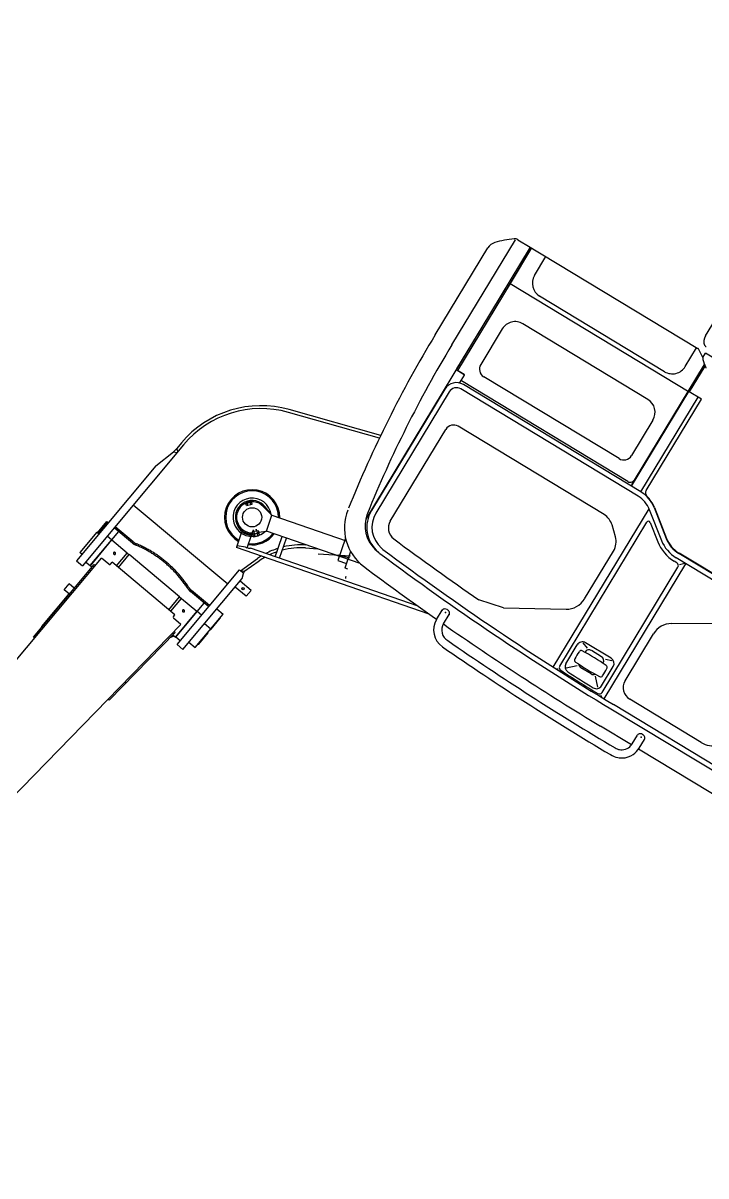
# Model space of a CAD drawing. Header units: metres. Extents: x -81 to 63023, y -186 to 109005.
# Drawn here: x 165.283 to 167.558, y -56.126 to -52.284 of the extents above; entities that cross this region are included whole.
import ezdxf

# ---------------------------------------------------------------- set-up
doc = ezdxf.new("R2010")
doc.units = ezdxf.units.M
doc.linetypes.add('TRATTEGGIATA2', pattern=[0.375, 0.25, -0.125])
doc.layers.add('LIN010CO', color=2, linetype='Continuous')
doc.layers.add('LIN025CO', color=7, linetype='Continuous')
pattern_1 = [(50, (140.031, 0), (1.821847, -0.15939), [0.1905, -2.0955]), (355, (140.031, 0), (-0.352434, 1.91057), [0.1524, -1.676406]), (100.4514, (140.1828, -0.0133), (1.469412, 1.751178), [0.1619, -1.780902]), (46.1842, (140.031, 0.508), (2.71079, -0.420423), [0.28575, -3.14325]), (96.6356, (140.2568, 0.473), (2.37404, 2.47426), [0.24285, -2.671356]), (351.184, (140.031, 0.508), (2.37404, 2.47426), [0.2286, -2.5146]), (21, (140.285, 0.381), (1.516144, -1.022652), [0.1905, -2.0955]), (326, (140.285, 0.381), (0.61802, 1.84188), [0.1524, -1.6764]), (71.4514, (140.4113, 0.2958), (2.134164, 0.819228), [0.1619, -1.7809]), (37.5, (140.03094, 0), (0.030886, 0.8455504), [0, -1.65608, 0, -1.7018, 0, -1.68275]), (7.5, (140.0309, 0), (0.668197, 1.001806), [0, -0.97028, 0, -1.61798, 0, -0.64135]), (327.5, (139.4645, 0), (1.355906, -0.0572874), [0, -0.635, 0, -1.9812, 0, -2.6289]), (317.5, (139.2105, 0), (1.481292, 0.254265), [0, -0.8255, 0, -1.31572, 0, -1.8669])]

# ---------------------------------------------------------------- blocks, each defined once
blk = doc.blocks.new('scavatore2')
for p, q in [((-2.4279, 1.2152), (-1.0228, 1.0435)), ((-1.3681, 1.0857), (-1.3675, 1.0905)), ((-1.3675, 1.0905), (-1.0547, 1.0522)), ((-1.3225, 1.0849), (-1.3222, 1.0873)), ((-1.1815, 1.0701), (-1.3222, 1.0873)), ((-1.2887, 1.076), (-1.2881, 1.0807)), ((-1.1818, 1.0677), (-1.1791, 1.09)), ((-1.1791, 1.09), (-1.1537, 1.0869)), ((-1.1564, 1.0646), (-1.1537, 1.0869)), ((-1.0753, 1.1079), (-1.0785, 1.0825)), ((-0.557, 1.0188), (-1.0785, 1.0825)), ((-0.6664, 1.0579), (-1.0753, 1.1079)), ((-1.0649, 1.0615), (-1.0626, 1.0806)), ((-1.0476, 1.1045), (-1.0464, 1.114)), ((-0.9591, 1.1034), (-1.0464, 1.114)), ((-0.9602, 1.0938), (-0.9591, 1.1034)), ((-0.9599, 1.0962), (-0.9111, 1.0903)), ((-0.9595, 1.1002), (-0.9106, 1.0942)), ((-0.9126, 1.088), (-0.9124, 1.09)), ((-0.9106, 1.0942), (-0.9111, 1.0903)), ((-1.0659, 1.0536), (-1.065, 1.0603)), ((-1.065, 1.0603), (-1.0642, 1.061)), ((-0.9538, 1.0479), (-1.0649, 1.0615)), ((-1.0642, 1.061), (-0.9546, 1.0476)), ((-1.0625, 1.0483), (-1.0619, 1.0531)), ((-1.0553, 1.0474), (-1.0547, 1.0522)), ((-1.0267, 1.0117), (-1.0228, 1.0435)), ((-0.962, 0.9803), (-0.9539, 1.0467)), ((-0.9546, 1.0476), (-0.9539, 1.0467)), ((-0.9538, 1.0479), (-0.9514, 1.067)), ((-0.9174, 1.0435), (-0.9538, 1.0479)), ((-0.9247, 0.984), (-0.9151, 1.0625)), ((-0.9199, 0.9835), (-0.9103, 1.0619)), ((-0.8165, 1.0505), (-0.8663, 0.6433)), ((-0.6664, 1.0579), (-0.595, 1.0343)), ((-1.0484, 0.7352), (-1.0153, 1.0063)), ((-1.0232, 1.0073), (-1.0153, 1.0063)), ((-0.595, 1.0343), (-0.5901, 1.0228)), ((-0.595, 1.0343), (-0.5795, 1.0312)), ((-0.5861, 1.0223), (-0.5795, 1.0312)), ((-0.5559, 1.0283), (-0.5795, 1.0312)), ((-2.4566, 0.9806), (-1.0647, 0.7009)), ((-1.0186, 0.9789), (-0.9631, 0.9721)), ((-1.0176, 0.9871), (-0.962, 0.9803)), ((-0.9897, 0.7547), (-0.9631, 0.9721)), ((-0.962, 0.9803), (-0.9631, 0.9721)), ((-1.4053, 0.7694), (-1.4063, 0.7647)), ((-0.1841, 0.4829), (-0.2767, 0.7841)), ((-0.1744, 0.4841), (-0.2675, 0.7869)), ((-1.4063, 0.7647), (-1.0973, 0.7026)), ((-1.3269, 0.7536), (-1.3279, 0.7489)), ((-1.0647, 0.7009), (-1.0608, 0.7327)), ((-1.0563, 0.7361), (-1.0484, 0.7352)), ((-1.0462, 0.7532), (-0.9906, 0.7464)), ((-1.0452, 0.7614), (-0.9897, 0.7547)), ((-0.9906, 0.7464), (-0.9987, 0.68)), ((-0.9897, 0.7547), (-0.9906, 0.7464)), ((-0.9649, 0.6553), (-0.9553, 0.7338)), ((-0.9601, 0.6547), (-0.9505, 0.7332)), ((-0.6133, 0.7331), (-0.6091, 0.7374)), ((-0.6133, 0.7331), (-0.5988, 0.7189)), ((-0.6097, 0.7296), (-0.6055, 0.7338)), ((-0.5956, 0.7258), (-0.6065, 0.7365)), ((-1.1207, 0.7073), (-1.1092, 0.6993)), ((-1.1123, 0.6733), (-1.11, 0.6924)), ((-1.1118, 0.7055), (-1.1087, 0.7033)), ((-1.11, 0.6924), (-0.9989, 0.6788)), ((-1.1085, 0.7048), (-1.1099, 0.6936)), ((-1.1099, 0.6936), (-1.1092, 0.6927)), ((-1.1092, 0.6927), (-0.9996, 0.6793)), ((-1.1035, 0.7087), (-1.1044, 0.704)), ((-1.0963, 0.7073), (-1.0973, 0.7026)), ((-0.7466, 0.6854), (-0.6958, 0.6979)), ((-0.6958, 0.6979), (-0.6872, 0.7176)), ((-0.6025, 0.7225), (-0.5983, 0.7267)), ((-0.5988, 0.7189), (-0.5946, 0.7232)), ((-1.1282, 0.6753), (-1.1313, 0.6499)), ((-1.1282, 0.6753), (-0.8066, 0.636)), ((-1.0012, 0.6598), (-0.9989, 0.6788)), ((-0.9996, 0.6793), (-0.9987, 0.68)), ((-0.9989, 0.6788), (-0.9625, 0.6744)), ((-0.7427, 0.6858), (-0.7483, 0.6844)), ((-0.5863, 0.0254), (-0.7483, 0.6844)), ((-0.7315, 0.6606), (-0.7427, 0.6858)), ((-0.7302, 0.6548), (-0.6877, 0.6653)), ((-0.6877, 0.6653), (-0.6834, 0.6618)), ((-0.6822, 0.663), (-0.6877, 0.6575)), ((-0.6877, 0.6574), (-0.6871, 0.6555)), ((-0.6871, 0.6555), (-0.6751, 0.6437)), ((-0.6851, 0.6535), (-0.6851, 0.6523)), ((-0.6786, 0.6594), (-0.684, 0.6539)), ((-0.6822, 0.663), (-0.6677, 0.6488)), ((-0.676, 0.6693), (-0.6815, 0.6637)), ((-0.6815, 0.6637), (-0.681, 0.6618)), ((-0.6724, 0.6657), (-0.6779, 0.6602)), ((-0.676, 0.6693), (-0.6616, 0.655)), ((-0.6728, 0.6661), (-0.6696, 0.6694)), ((-0.6722, 0.6655), (-0.669, 0.6687)), ((-0.6652, 0.6586), (-0.6706, 0.6531)), ((-0.6616, 0.655), (-0.667, 0.6495)), ((-0.6654, 0.6588), (-0.6623, 0.6621)), ((-0.6648, 0.6582), (-0.6616, 0.6615)), ((-0.5853, 0.6841), (-0.5943, 0.644)), ((-0.5943, 0.644), (-0.5829, 0.6776)), ((-1.1313, 0.6499), (-0.8255, 0.6125)), ((-1.1002, 0.6461), (-1.1035, 0.6191)), ((-1.1035, 0.6191), (-0.9593, 0.6015)), ((-1.0872, 0.6155), (-1.0395, 0.6097)), ((-1.0196, 0.6362), (-1.0229, 0.6092)), ((-0.9561, 0.6285), (-0.9593, 0.6015)), ((-0.8679, 0.5693), (-0.8621, 0.617)), ((-0.8255, 0.6125), (-0.8087, 0.6185)), ((-0.8066, 0.636), (-0.8087, 0.6185)), ((-0.8087, 0.6185), (-0.8006, 0.6191)), ((-0.8067, 0.632), (-0.8073, 0.6305)), ((-0.8028, 0.6201), (-0.8073, 0.6305)), ((-0.8067, 0.632), (-0.7415, 0.6057)), ((-0.8028, 0.6201), (-0.7451, 0.5968)), ((-0.5843, 0.0698), (-0.7257, 0.6447)), ((-0.6851, 0.6523), (-0.6845, 0.6529)), ((-0.6784, 0.6457), (-0.6851, 0.6523)), ((-0.6784, 0.6457), (-0.6778, 0.6463)), ((-0.6771, 0.6457), (-0.6784, 0.6457)), ((-0.6713, 0.6523), (-0.6768, 0.6468)), ((-0.6732, 0.6432), (-0.6751, 0.6437)), ((-0.6677, 0.6488), (-0.6732, 0.6432)), ((-0.667, 0.6495), (-0.669, 0.65)), ((-0.6659, 0.6506), (-0.6487, 0.6306)), ((-0.6487, 0.6306), (-0.5943, 0.644)), ((-0.5698, 0.3095), (-0.6487, 0.6306)), ((-0.5944, 0.644), (-0.5318, 0.3898)), ((-1.0237, 0.6077), (-0.976, 0.6019)), ((-0.8425, 0.5662), (-0.8367, 0.6139)), ((-0.7047, 0.5594), (-0.6354, 0.5764)), ((-0.8679, 0.5693), (-0.8425, 0.5662)), ((-0.7011, 0.5446), (-0.6318, 0.5617)), ((0.2058, 0.5138), (0.5442, 0.524)), ((-0.6249, 0.4904), (-0.6055, 0.4554)), ((0.2077, 0.4488), (0.6174, 0.4612)), ((-0.6186, 0.4451), (-0.5664, 0.3507)), ((0.6217, 0.4547), (0.6231, 0.4064)), ((0.6225, 0.4264), (0.6428, -0.2461)), ((-0.5257, 0.3963), (-0.6018, 0.3776)), ((-0.5739, 0.348), (-0.5853, 0.385)), ((0.6231, 0.4064), (-0.4356, 0.3744)), ((0.0716, 0.3882), (-0.4009, 0.374)), ((0.1465, 0.3604), (0.1455, 0.392)), ((0.4852, 0.3972), (0.1462, 0.387)), ((0.147, 0.3604), (0.1462, 0.387)), ((0.4808, 0.4021), (0.149, 0.3921)), ((0.6169, 0.4062), (0.4805, 0.4021)), ((0.6233, 0.4014), (0.4852, 0.3972)), ((0.4852, 0.3972), (0.5063, -0.3002)), ((-0.5536, 0.3581), (-0.6105, 0.3441)), ((-0.6018, 0.3776), (-0.5946, 0.348)), ((0.0721, 0.3712), (-0.4004, 0.357)), ((0.1151, 0.3584), (0.146, 0.3594)), ((0.1439, -0.2912), (0.1244, 0.3564)), ((-0.6093, 0.3444), (-0.6071, 0.3357)), ((-0.3965, 0.3022), (-0.0395, 0.3129)), ((0.1216, -0.3464), (0.1007, 0.3443)), ((0.1385, -0.3459), (0.1177, 0.3448)), ((0.3439, 0.3369), (0.2054, 0.3328)), ((0.5517, 0.3432), (0.625, 0.3454)), ((0.0086, -0.2839), (-0.0086, 0.2839)), ((0.1923, -0.2247), (0.1764, 0.3019)), ((0.4101, -0.1981), (0.3954, 0.2885)), ((0.518, -0.1949), (0.5033, 0.2917)), ((-0.588, -0.0052), (-0.5522, -0.0042)), ((-0.5872, -0.0324), (-0.5514, -0.0313)), ((-0.5412, -0.0172), (-0.5412, -0.0177)), ((-0.4344, -0.1715), (-0.3247, -0.3489)), ((0.6923, -0.2446), (1.3588, -0.2245)), ((0.3616, -0.2496), (0.2231, -0.2538)), ((0.5695, -0.2433), (0.6427, -0.2411)), ((0.6266, -0.2766), (0.644, -0.2461)), ((0.1374, -0.3095), (0.5062, -0.2984)), ((0.1444, -0.3079), (0.5062, -0.297)), ((0.6094, -0.2921), (0.1594, -0.3057)), ((0.6063, -0.2972), (0.5063, -0.3002)), ((0.5077, -0.3478), (0.5063, -0.3002)), ((0.6266, -0.2766), (0.6438, -0.2761)), ((0.6693, -1.1214), (0.6438, -0.2761)), ((-0.0329, -0.3558), (-0.0061, -0.3251)), ((0.1374, -0.3084), (0.1444, -0.3079)), ((0.5073, -0.3337), (0.1385, -0.3448)), ((-0.2631, -0.382), (-0.0763, -0.3764)), ((0.152, -0.3585), (0.5077, -0.3478)), ((-0.5103, -0.418), (0.1063, -0.3993)), ((-0.496, -0.4345), (0.0651, -0.4176)), ((0.1047, -0.4015), (0.0403, -0.4914)), ((0.1185, -0.4115), (0.0541, -0.5013)), ((0.1196, -0.4122), (0.0552, -0.5021)), ((-0.5102, -0.427), (-0.5058, -0.4348)), ((-0.489, -0.4558), (-0.4625, -0.4815)), ((-0.4779, -0.447), (-0.4043, -0.4448)), ((-0.3952, -0.4795), (-0.3884, -0.4573)), ((0.0702, -0.4271), (0.0295, -0.4837)), ((-0.4608, -0.5365), (-0.462, -0.4965)), ((-0.4116, -0.48), (-0.4102, -0.4799)), ((-0.3936, -0.5345), (-0.3948, -0.4945)), ((-0.3807, -0.5641), (-0.3837, -0.4641)), ((-0.4603, -0.5515), (-0.4863, -0.5782)), ((-0.4095, -0.5499), (-0.4081, -0.5499)), ((-0.3931, -0.5494), (-0.3855, -0.5697)), ((0.0053, -0.5754), (0.0049, -0.5643)), ((0.034, -1.0886), (0.0181, -0.5639)), ((0.051, -1.0881), (0.0351, -0.5634)), ((0.0521, -1.0801), (0.0365, -0.5634)), ((-0.5032, -0.6008), (-0.5073, -0.6088)), ((-0.5071, -0.6179), (0.0193, -0.602)), ((-0.4931, -0.6005), (-0.0044, -0.5857)), ((-0.4751, -0.5869), (-0.4001, -0.5847)), ((0.0056, -0.5854), (0.0192, -0.5982)), ((-0.4182, -0.6437), (-0.235, -0.6382)), ((-0.5863, -0.7779), (-0.5899, -0.657)), ((-0.5095, -1.105), (-0.5231, -0.655)), ((-0.4925, -1.1045), (-0.5061, -0.6545)), ((-0.4534, -0.9688), (-0.4618, -0.69)), ((-0.1745, -0.6696), (-0.0912, -0.7962)), ((-0.5749, -1.155), (-0.5855, -0.8051)), ((-0.582, -0.778), (-0.5481, -0.777)), ((-0.5812, -0.8052), (-0.5472, -0.8041)), ((-0.5369, -0.79), (-0.5369, -0.7904))]:
    blk.add_line(p, q)
blk.add_lwpolyline([(-0.4344, -0.1715), (-0.4567, -0.0882)])
for centre, radius in [((-0.636, 0.6956), 0.032), ((-0.8523, 0.5916), 0.004), ((-0.8523, 0.5916), 0.00335)]:
    blk.add_circle(centre, radius)
for centre, radius, start, end in [((-0.9128, 1.0901), 0.0004, 83.0314, 173.0314), ((-1.0227, 1.0112), 0.004, 173.0314, 263.0314), ((-0.985, 1.0151), 0.00443, 154.6746, 173.0927), ((-0.985, 1.0151), 0.00443, 172.9697, 191.6473), ((-0.9854, 1.015), 0.00402, 191.5305, 211.8758), ((-0.9853, 1.0153), 0.00402, 134.4641, 154.7855), ((-0.9851, 1.0151), 0.0039, 154.6852, 173.0913), ((-0.9851, 1.0151), 0.0039, 172.9685, 191.6349), ((-0.9854, 1.015), 0.00354, 191.5205, 211.8726), ((-0.9859, 1.0147), 0.00342, 211.8005, 235.6785), ((-0.9854, 1.0153), 0.00354, 134.4879, 154.8016), ((-0.9859, 1.0147), 0.00301, 211.7867, 235.6731), ((-0.9858, 1.0157), 0.00343, 110.651, 134.5492), ((-0.9858, 1.0156), 0.00302, 110.6672, 134.5701), ((-0.9861, 1.0143), 0.00298, 235.7854, 262.8851), ((-0.9861, 1.0144), 0.00263, 235.7919, 262.8882), ((-0.9859, 1.0161), 0.00299, 83.1799, 110.5421), ((-0.9859, 1.016), 0.00263, 83.1742, 110.5519), ((-0.9861, 1.0143), 0.00299, 263.1825, 290.5532), ((-0.9861, 1.0144), 0.00263, 263.1812, 290.5449), ((-0.9859, 1.0161), 0.00298, 55.7894, 82.89), ((-0.9859, 1.016), 0.00263, 55.7932, 82.8913), ((-0.9863, 1.0148), 0.00302, 290.656, 314.5574), ((-0.9863, 1.0147), 0.00343, 290.6585, 314.5605), ((-0.9861, 1.0157), 0.00301, 31.7965, 55.6747), ((-0.9862, 1.0158), 0.00342, 31.7872, 55.6724), ((-0.9866, 1.0152), 0.00354, 314.4735, 334.7943), ((-0.9867, 1.0152), 0.00402, 314.4815, 334.7983), ((-0.9866, 1.0154), 0.00354, 11.5286, 31.8746), ((-0.9869, 1.0153), 0.0039, 334.6761, 353.0907), ((-0.9867, 1.0154), 0.00402, 11.522, 31.8714), ((-0.9869, 1.0153), 0.0039, 352.9693, 11.6477), ((-0.9871, 1.0153), 0.00443, 334.676, 353.0867), ((-0.9871, 1.0153), 0.00443, 352.9697, 11.6353), ((-0.5978, 0.6853), 0.3359, 17.0908, 83.0314), ((-0.5978, 0.6853), 0.3455, 17.0908, 83.0314), ((12.1271, 0.4848), 13.0615, 177.82304, 177.82648), ((12.1396, 0.7259), 13.0671, 178.88522, 178.88866), ((13.0816, 0.9677), 14.0066, 179.9522, 179.95541), ((12.883, 1.2234), 13.8102, 181.01593, 181.01913), ((13.7868, 1.5087), 14.7214, 182.06677, 182.06975), ((15.0833, 1.8465), 16.0319, 183.10883, 183.11158), ((11.2695, 0.0635), 12.2289, 175.69007, 175.69373), ((11.2904, 0.2883), 12.235, 176.75101, 176.75468), ((15.1485, 2.1488), 16.1161, 184.1721, 184.17485), ((15.2083, 2.4527), 16.2007, 185.23166, 185.23441), ((10.4928, -0.3059), 11.4901, 173.5543, 173.5582), ((10.5225, -0.0942), 11.4978, 174.62303, 174.62693), ((16.7267, 2.9243), 17.7589, 186.30276, 186.30528), ((-0.8833, 0.9789), 0.0417, 186.8334, 187.912), ((-0.8833, 0.9789), 0.0417, 187.9159, 189.0011), ((-0.8834, 0.9789), 0.0416, 189.0003, 190.0921), ((-1.3006, 0.9039), 0.3823, 8.0223, 10.1841), ((11.2978, 0.2877), 12.2377, 176.75187, 176.75554), ((12.1291, 0.4842), 13.0587, 177.82241, 177.82585), ((12.1444, 0.7253), 13.0671, 178.88522, 178.88866), ((13.0864, 0.9671), 14.0066, 179.9522, 179.95541), ((13.9499, 1.2417), 14.8725, 181.01604, 181.01902), ((13.7916, 1.5081), 14.7214, 182.06677, 182.06975), ((15.0898, 1.8477), 16.0337, 183.11488, 183.11763), ((15.1533, 2.1482), 16.1161, 184.1721, 184.17485), ((10.5285, -0.0935), 11.4989, 174.62987, 174.63377), ((11.2729, 0.0615), 12.2277, 175.68333, 175.687), ((15.2114, 2.4504), 16.1988, 185.22592, 185.22867), ((10.4975, -0.3064), 11.4901, 173.5543, 173.5582), ((16.7315, 2.9237), 17.7589, 186.30276, 186.30528), ((-0.8785, 0.9783), 0.0417, 186.8334, 187.912), ((-0.8786, 0.9783), 0.0417, 187.9159, 189.0011), ((-0.8787, 0.9783), 0.0416, 189.0003, 190.0921), ((-1.2958, 0.9033), 0.3823, 8.022, 10.1838), ((-1.3018, 0.9037), 0.3835, 5.8666, 8.022), ((-1.3028, 0.9036), 0.3845, 3.7178, 5.8668), ((-1.3037, 0.9036), 0.3854, 1.5744, 3.7179), ((-1.297, 0.9032), 0.3835, 5.8666, 8.022), ((-1.2981, 0.903), 0.3845, 3.7182, 5.8671), ((-1.2989, 0.903), 0.3854, 1.5744, 3.7179), ((-1.3053, 0.9036), 0.387, 355.1652, 357.3004), ((-1.3049, 0.9036), 0.3866, 357.3009, 359.4366), ((-1.3044, 0.9036), 0.3861, 359.4362, 1.5744), ((-1.3005, 0.903), 0.387, 355.1655, 357.3007), ((-1.3002, 0.903), 0.3866, 357.3006, 359.4363), ((-1.2996, 0.903), 0.3861, 359.4362, 1.5744), ((-1.3054, 0.9036), 0.3871, 350.8984, 353.0313), ((-1.3054, 0.9036), 0.3871, 353.0314, 355.1654), ((-1.3007, 0.903), 0.3871, 350.8985, 353.0314), ((-1.3007, 0.903), 0.3871, 353.0314, 355.1654), ((-1.3044, 0.9034), 0.3861, 344.4846, 346.6254), ((-1.3049, 0.9035), 0.3866, 346.6254, 348.7631), ((-1.2996, 0.9028), 0.3861, 344.4846, 346.6254), ((-1.3053, 0.9036), 0.387, 348.7631, 350.8988), ((-1.3001, 0.9029), 0.3866, 346.625, 348.7627), ((-1.3005, 0.903), 0.387, 348.7631, 350.8988), ((-1.3019, 0.9026), 0.3835, 338.0352, 340.1904), ((-1.2972, 0.902), 0.3835, 338.0352, 340.1904), ((-1.3029, 0.9029), 0.3845, 340.1906, 342.3401), ((-1.3037, 0.9032), 0.3854, 342.3399, 344.4846), ((-1.2981, 0.9023), 0.3845, 340.1908, 342.3403), ((-1.299, 0.9026), 0.3854, 342.3401, 344.4848), ((-0.636, 0.6956), 0.092, 301.6078, 183.5212), ((-0.6361, 0.6956), 0.088, 302.5519, 183.0653), ((-1.0568, 0.7322), 0.004, 83.0314, 173.0314), ((9.1809, -0.5736), 10.2201, 172.64651, 172.65087), ((-0.9135, 0.7287), 0.0421, 171.0444, 172.1161), ((-0.9135, 0.7287), 0.0421, 169.9755, 171.0515), ((-0.9135, 0.7287), 0.0421, 168.8889, 169.9692), ((-0.9135, 0.7287), 0.0421, 167.8053, 168.8898), ((-0.9135, 0.7287), 0.0421, 166.721, 167.8099), ((-0.9135, 0.7287), 0.042, 165.6191, 166.712), ((-0.9136, 0.7287), 0.042, 164.5295, 165.6266), ((-0.9136, 0.7287), 0.042, 163.425, 164.5262), ((-0.9137, 0.7287), 0.0419, 162.3372, 163.4258), ((-0.9137, 0.7288), 0.0419, 161.2685, 162.3422), ((-0.9138, 0.7288), 0.0418, 160.1825, 161.2575), ((-0.9138, 0.7288), 0.0418, 159.1162, 160.1926), ((-0.9139, 0.7288), 0.0417, 158.0321, 159.1101), ((-0.9139, 0.7288), 0.0416, 156.9545, 158.0341), ((-0.914, 0.7289), 0.0416, 155.8769, 156.9584), ((-1.3008, 0.9021), 0.3823, 335.8736, 338.0356), ((9.1834, -0.5742), 10.2179, 172.64476, 172.64911), ((-0.9087, 0.7281), 0.0421, 171.0464, 172.118), ((-0.9087, 0.7281), 0.0421, 169.9683, 171.0443), ((-0.9087, 0.7281), 0.0421, 168.8961, 169.9764), ((-0.9087, 0.7281), 0.0421, 167.8053, 168.8897), ((-0.9088, 0.7281), 0.0421, 166.7137, 167.8025), ((-0.9088, 0.7281), 0.042, 165.6264, 166.7194), ((-0.9088, 0.7281), 0.042, 164.5295, 165.6266), ((-0.9089, 0.7281), 0.042, 163.425, 164.5262), ((-0.9089, 0.7282), 0.0419, 162.3411, 163.4297), ((-0.9089, 0.7282), 0.0419, 161.2568, 162.3305), ((-0.909, 0.7282), 0.0418, 160.1904, 161.2655), ((-0.909, 0.7282), 0.0418, 159.1117, 160.1882), ((-0.9091, 0.7282), 0.0417, 158.0401, 159.1182), ((-0.9092, 0.7282), 0.0416, 156.9512, 158.0309), ((-0.9092, 0.7283), 0.0416, 155.8718, 156.9533), ((-1.296, 0.9015), 0.3823, 335.8736, 338.0356), ((-0.636, 0.6956), 0.064, 311.5983, 216.4151), ((-0.636, 0.6956), 0.056, 341.2793, 214.2826), ((-0.636, 0.6956), 0.052, 347.2234, 214.2492), ((-0.6088, 0.7342), 0.00326, 354.2584, 96.7727), ((-0.6089, 0.7232), 0.0112, 18.5386, 72.4925), ((-1.0213, 0.7182), 0.00443, 154.4252, 173.0943), ((-1.0213, 0.7182), 0.00443, 172.9692, 191.3765), ((-1.0217, 0.7181), 0.00403, 191.2667, 211.5751), ((-1.0216, 0.7184), 0.00402, 134.1906, 154.5427), ((-1.0214, 0.7182), 0.0039, 172.9738, 191.3838), ((-1.0214, 0.7182), 0.0039, 154.424, 173.0963), ((-1.0217, 0.7181), 0.00354, 191.2644, 211.576), ((-1.0222, 0.7178), 0.00343, 211.4875, 235.3822), ((-1.0217, 0.7184), 0.00354, 134.1796, 154.5346), ((-1.0222, 0.7178), 0.00302, 211.4958, 235.3919), ((-1.022, 0.7188), 0.00342, 110.3837, 134.268), ((-1.0221, 0.7188), 0.00301, 110.3798, 134.2632), ((-1.0224, 0.7174), 0.00298, 235.4918, 262.881), ((-1.0224, 0.7175), 0.00263, 235.5023, 262.8845), ((-1.0222, 0.7192), 0.00298, 83.1714, 110.2669), ((-1.0222, 0.7191), 0.00263, 83.1727, 110.2632), ((-1.0224, 0.7174), 0.00298, 263.1733, 290.2789), ((-1.0224, 0.7175), 0.00263, 263.1682, 290.2591), ((-1.0222, 0.7191), 0.00263, 55.5041, 82.8827), ((-1.0222, 0.7192), 0.00299, 55.5112, 82.8848), ((-1.0225, 0.7179), 0.00301, 290.3808, 314.2622), ((-1.0226, 0.7178), 0.00342, 290.3936, 314.2793), ((-1.0224, 0.7188), 0.00302, 31.5015, 55.3972), ((-1.0225, 0.7189), 0.00342, 31.4968, 55.4015), ((-1.0229, 0.7183), 0.00354, 314.1804, 334.5338), ((-1.023, 0.7183), 0.00402, 314.1991, 334.5453), ((-1.0229, 0.7185), 0.00354, 11.2635, 31.5769), ((-1.0232, 0.7184), 0.0039, 334.4199, 353.0952), ((-1.023, 0.7185), 0.00402, 11.2608, 31.5761), ((-1.0232, 0.7184), 0.0039, 352.9766, 11.3886), ((-1.0234, 0.7184), 0.00443, 334.4276, 353.0913), ((-1.0234, 0.7185), 0.00443, 352.9764, 11.383), ((-0.6358, 0.6953), 0.06, 177.5418, 210.0622), ((-0.5979, 0.7235), 0.00326, 354.2584, 96.7727), ((-0.6889, 0.6671), 0.0432, 188.6753, 196.1885), ((-0.6901, 0.6667), 0.0418, 196.2174, 203.973), ((-0.636, 0.6956), 0.092, 204.5649, 266.1699), ((-0.6361, 0.6956), 0.088, 205.0767, 265.4468), ((-0.6842, 0.6574), 0.00347, 238.5088, 272.5229), ((-0.6719, 0.659), 0.0132, 202.8842, 248.1471), ((-0.678, 0.6636), 0.00347, 238.5088, 272.5229), ((-0.6657, 0.6653), 0.0132, 202.8842, 248.1471), ((-1.0869, 0.6179), 0.0024, 192.5039, 263.0314), ((-0.6886, 0.6674), 0.0435, 203.9648, 211.4248), ((-0.6733, 0.6467), 0.00347, 178.5085, 212.5233), ((-0.636, 0.6956), 0.064, 234.6828, 256.3242), ((-0.6672, 0.653), 0.00347, 178.5085, 212.5233), ((-1.0393, 0.612), 0.0024, 263.0314, 333.5589), ((-1.0234, 0.6101), 0.0024, 192.5039, 263.0314), ((-0.9757, 0.6043), 0.0024, 263.0314, 333.5589), ((-0.8348, 0.3743), 0.2399, 62.5924, 68.0314), ((-0.8348, 0.3743), 0.2495, 64.4975, 68.0314), ((-0.8348, 0.3743), 0.2495, 50.3798, 60.6864), ((-0.8348, 0.3743), 0.2399, 52.0983, 58.4979), ((-0.8348, 0.3743), 0.2399, 28.953, 47.6102), ((-0.8348, 0.3743), 0.2495, 28.953, 46.1482), ((0.3265, -3.4831), 3.9987, 91.73, 100.9951), ((0.5454, 0.484), 0.04, 48.4648, 91.73), ((0.3068, 0.2147), 0.3999, 39.07, 48.4648), ((0.6017, 0.4541), 0.02, 1.73, 39.07), ((-0.4119, 0.284), 0.1599, 101.0894, 176.0426), ((-0.4119, 0.284), 0.1599, 101.0894, 176.0426), ((0.3265, -3.4831), 3.9338, 91.73, 100.8836), ((0.0729, 0.3435), 0.0448, 1.73, 91.73), ((-0.3955, 0.2719), 0.11, 111.3988, 176.1091), ((-0.3977, 0.2655), 0.1085, 91.73, 172.3051), ((-0.3977, 0.2655), 0.0915, 91.73, 172.3051), ((-0.3955, 0.2719), 0.11, 100.8836, 111.0886), ((0.0729, 0.3435), 0.0278, 1.73, 91.73), ((0.1455, 0.3604), 0.001, 271.73, 1.73), ((0.146, 0.3604), 0.001, 271.73, 1.73), ((0.793, -3.4099), 3.9987, 110.8838, 110.9781), ((0.793, -3.4099), 3.9987, 110.9305, 110.9781), ((-0.0386, 0.283), 0.03, 1.73, 91.73), ((0.2063, 0.3028), 0.03, 91.73, 181.73), ((0.3454, 0.287), 0.05, 1.73, 91.73), ((0.5533, 0.2933), 0.05, 91.73, 181.73), ((9.0027, -0.3673), 9.597, 176.0426, 177.83786), ((9.0027, -0.3673), 9.5301, 176.1486, 181.73002), ((9.0027, -0.3673), 9.5131, 176.1486, 181.73002), ((-0.3977, 0.2655), 0.1085, 172.3051, 176.1486), ((-0.3977, 0.2655), 0.1085, 172.3051, 176.1486), ((-0.3977, 0.2655), 0.0915, 172.3051, 176.1486), ((-0.3951, 0.2572), 0.045, 91.73, 176.1982), ((9.0027, -0.3673), 9.4635, 176.19819, 178.30977), ((-0.586, -0.0734), 0.0681, 91.7053, 178.2048), ((-0.586, -0.0734), 0.0411, 91.7053, 182.2862), ((9.0027, -0.3673), 9.597, 178.00068, 181.73002), ((-0.552, -0.0128), 0.00862, 60.2958, 91.73), ((-0.5517, -0.0227), 0.00862, 271.7714, 303.1642), ((-0.5534, -0.0153), 0.0115, 34.0551, 60.2958), ((-0.5533, -0.0203), 0.0115, 303.1642, 329.4049), ((-0.557, -0.0177), 0.0158, 1.73, 34.0551), ((-0.5569, -0.0181), 0.0158, 329.4049, 1.73), ((8.8146, -0.368), 9.4732, 178.20479, 182.22623), ((8.8146, -0.368), 9.4461, 178.22252, 182.23956), ((0.2222, -0.2238), 0.03, 181.73, 271.73), ((0.3601, -0.1996), 0.05, 271.73, 1.73), ((0.568, -0.1933), 0.05, 181.73, 271.73), ((0.6767, -0.2651), 0.0138, 167.1712, 174.3437), ((0.6764, -0.2651), 0.0134, 174.3737, 181.7231), ((0.6774, -0.2653), 0.0145, 160.3277, 167.1487), ((0.6784, -0.2657), 0.0155, 153.9529, 160.3246), ((0.6796, -0.2663), 0.0169, 148.0939, 153.9482), ((0.6809, -0.2671), 0.0184, 142.7331, 148.0879), ((0.6824, -0.2682), 0.0202, 137.8618, 142.7443), ((0.6838, -0.2695), 0.0222, 133.4071, 137.8533), ((0.6853, -0.271), 0.0243, 129.3445, 133.4139), ((0.6867, -0.2727), 0.0265, 125.6261, 129.3543), ((0.6879, -0.2744), 0.0286, 122.1589, 125.6151), ((0.689, -0.2762), 0.0307, 118.9437, 122.1619), ((0.69, -0.278), 0.0328, 115.9329, 118.9451), ((0.6909, -0.2798), 0.0347, 113.0934, 115.9367), ((0.6916, -0.2815), 0.0366, 110.3971, 113.0947), ((0.6922, -0.2831), 0.0383, 107.822, 110.399), ((0.6927, -0.2846), 0.0399, 105.3477, 107.8237), ((0.6931, -0.286), 0.0414, 102.9595, 105.3473), ((0.6933, -0.2871), 0.0425, 100.6363, 102.9609), ((0.6935, -0.288), 0.0434, 98.3606, 100.6351), ((0.6936, -0.2888), 0.0442, 96.1301, 98.3623), ((0.6937, -0.2893), 0.0447, 93.9263, 96.1349), ((0.6937, -0.2896), 0.045, 91.7237, 93.9196), ((-0.0514, -0.2857), 0.06, 318.9508, 1.73), ((0.1589, -0.2907), 0.015, 181.73, 271.73), ((4.9496, -3.2245), 5.2367, 146.0876, 146.1018), ((4.9428, -3.2351), 5.2371, 145.9353, 145.9495), ((4.9354, -3.2464), 5.2373, 145.7738, 145.788), ((4.9269, -3.2583), 5.2369, 145.5992, 145.6134), ((4.9177, -3.2708), 5.2365, 145.4154, 145.4296), ((4.9086, -3.2852), 5.2372, 145.2155, 145.2297), ((4.8978, -3.3002), 5.2369, 144.9985, 145.0128), ((4.9238, -3.3418), 5.282, 144.7771, 144.7911), ((4.8749, -3.3327), 5.2369, 144.5355, 144.5497), ((4.8611, -3.3514), 5.2366, 144.2668, 144.2811), ((4.8462, -3.3726), 5.237, 143.9692, 143.9834), ((4.829, -3.3963), 5.2371, 143.6344, 143.6486), ((4.8106, -3.4213), 5.2371, 143.2811, 143.2953), ((4.7892, -3.4487), 5.2365, 142.8864, 142.9006), ((4.8343, -3.5322), 5.323, 142.4485, 142.4625), ((4.8073, -3.5671), 5.323, 141.9598, 141.9738), ((4.7755, -3.607), 5.3228, 141.3965, 141.4105), ((0.6985, -0.3526), 0.1062, 140.406, 141.1066), ((0.6871, -0.3432), 0.0914, 139.5944, 140.4085), ((0.6771, -0.3347), 0.0784, 138.6509, 139.6004), ((0.6667, -0.3256), 0.0645, 137.4911, 138.6446), ((0.6577, -0.3173), 0.0523, 136.0745, 137.4977), ((0.649, -0.3089), 0.0402, 134.2272, 136.0794), ((0.6425, -0.3022), 0.0309, 131.7988, 134.2654), ((4.2892, -4.5089), 5.5981, 130.9197, 130.9266), ((4.2787, -4.7709), 5.792, 129.13622, 129.14287), ((0.6326, -0.2906), 0.0156, 125.7181, 128.187), ((0.6308, -0.2881), 0.0124, 122.6052, 125.7152), ((0.629, -0.2853), 0.00921, 118.4533, 122.6339), ((0.6278, -0.2831), 0.00667, 112.7591, 118.5324), ((0.6271, -0.2812), 0.00462, 104.4688, 112.809), ((0.6267, -0.2798), 0.00312, 92.282, 104.5359), ((-0.2652, -0.3121), 0.07, 211.73, 271.73), ((-0.0781, -0.3164), 0.06, 271.73, 318.9508), ((0.0316, -0.3491), 0.09, 324.334, 1.73), ((0.0316, -0.3491), 0.107, 324.334, 1.73), ((0.0316, -0.3491), 0.1083, 324.334, 348.5771), ((0.1525, -0.3735), 0.015, 91.73, 168.5771), ((0.0653, -0.4236), 0.006, 324.334, 91.73), ((-0.4957, -0.4445), 0.01, 91.73, 180.4658), ((9.0027, -0.3673), 9.5087, 180.4658, 181.34628), ((-0.4773, -0.467), 0.02, 91.73, 180.6024), ((-0.4037, -0.4647), 0.02, 1.73, 91.73), ((9.0027, -0.3673), 9.5005, 180.60236, 181.20659), ((-0.447, -0.4961), 0.015, 126.0582, 181.73), ((0.5438, -0.4861), 0.9997, 179.1309, 184.491), ((-0.4477, -0.4711), 0.008, 94.3759, 179.1309), ((-0.4255, -0.7622), 0.2999, 88.9857, 94.3759), ((-0.4203, -0.4703), 0.008, 4.3277, 88.9857), ((-1.4091, -0.5451), 0.9997, 358.9703, 4.3277), ((-0.4098, -0.4949), 0.015, 1.73, 91.73), ((0.1364, -0.5604), 0.1315, 144.334, 181.73), ((0.1364, -0.5604), 0.1183, 144.334, 181.73), ((-0.4458, -0.536), 0.015, 181.73, 237.4019), ((-0.4086, -0.5349), 0.015, 271.73, 1.73), ((0.1364, -0.5604), 0.1013, 144.334, 181.73), ((0.1364, -0.5604), 0.1, 144.334, 181.73), ((-0.4757, -0.5669), 0.02, 181.2066, 271.73), ((-0.4448, -0.5638), 0.008, 184.491, 269.1099), ((-0.4403, -0.2719), 0.2999, 269.1099, 274.4486), ((-0.4176, -0.5629), 0.008, 274.4486, 358.9703), ((-0.4007, -0.5647), 0.02, 271.73, 1.73), ((-0.0047, -0.5757), 0.01, 271.73, 1.73), ((-0.4934, -0.5905), 0.01, 181.3463, 271.73), ((-0.4168, -0.6887), 0.045, 91.73, 181.73), ((-0.2329, -0.7081), 0.07, 33.3358, 91.73), ((-0.5795, -0.736), 0.072, 179.9914, 201.914), ((-0.5861, -0.738), 0.0652, 202.7098, 215.4807), ((-0.5795, -0.736), 0.0448, 182.3151, 201.914), ((-0.5861, -0.738), 0.038, 202.9239, 215.8575), ((-0.5839, -0.7379), 0.0399, 214.0601, 247.3732), ((-0.5839, -0.7379), 0.0671, 214.4227, 247.3732), ((-0.5832, -0.7375), 0.0677, 246.8616, 271.7233), ((-0.5832, -0.7375), 0.0405, 246.7333, 271.7233), ((-0.5477, -0.7856), 0.00862, 60.2958, 91.73), ((-0.5474, -0.7955), 0.00862, 271.73, 303.1642), ((-0.5492, -0.7881), 0.0115, 34.0551, 60.2958), ((-0.549, -0.7931), 0.0115, 303.1642, 329.4049), ((-0.5527, -0.7905), 0.0158, 1.73, 34.0551), ((-0.5527, -0.7909), 0.0158, 329.4049, 1.73), ((-0.3804, -0.9666), 0.073, 181.73, 271.73)]:
    blk.add_arc(centre, radius, start, end)
for p in [(0.3483, 0.5181), (-0.5522, -0.0042), (-0.5518, -0.0178), (-0.5514, -0.0313), (-0.5476, -0.7905)]:
    blk.add_point(p)

msp = doc.modelspace()

# ---------------------------------------------------------------- hatches: boundary and pattern name
at = {"layer": 'LIN010CO', "linetype": 'Continuous', "lineweight": 0}
h = msp.add_hatch(dxfattribs=at)
h.set_pattern_fill('AR-CONC', color=256, scale=0.01, style=0)
h.set_pattern_definition(pattern_1)
edge = h.paths.add_edge_path()
edge.add_line((165.5848, -59.0649), (165.3149, -58.909))
edge.add_line((165.3149, -58.909), (165.1559, -58.7025))
edge.add_line((165.1559, -58.7025), (164.981, -58.5753))
edge.add_line((164.981, -58.5753), (164.7903, -58.3529))
edge.add_line((164.7903, -58.3529), (164.7426, -58.194))
edge.add_line((164.7426, -58.194), (164.4405, -57.8603))
edge.add_line((164.4405, -57.8603), (164.2816, -57.765))
edge.add_line((164.2816, -57.765), (163.6718, -57.1079))
edge.add_line((163.6718, -57.1079), (163.4232, -56.6534))
edge.add_line((163.4232, -56.6534), (163.1533, -56.1707))
edge.add_line((163.1533, -56.1707), (163.0752, -55.8158))
edge.add_line((163.0752, -55.8158), (162.855, -55.4892))
edge.add_line((162.855, -55.4892), (162.6487, -55.0689))
edge.add_line((162.6487, -55.0689), (162.4712, -54.6929))
edge.add_line((162.4712, -54.6929), (162.2794, -54.2596))
edge.add_line((162.2794, -54.2596), (162.0797, -53.7753))
edge.add_line((162.0797, -53.7753), (161.9164, -53.3138))
edge.add_line((161.9164, -53.3138), (161.858, -53.0857))
edge.add_line((161.858, -53.0857), (153.3707, -67.7861))
edge.add_arc((147.5486, -64.4246), 6.7229, 310.30757, 330, ccw=False)
edge.add_line((151.8975, -69.5514), (152.5199, -70.2851))
edge.add_line((152.5199, -70.2851), (153.7609, -71.0359))
edge.add_line((153.7609, -71.0359), (155.3775, -72.3416))
edge.add_line((155.3775, -72.3416), (156.4552, -72.7822))
edge.add_line((156.4552, -72.7822), (157.4951, -73.0767))
edge.add_line((157.4951, -73.0767), (165.5848, -59.0649))
edge = h.paths.add_edge_path()
edge.add_line((185.1029, -45.3885), (185.1029, -32.561))
edge.add_line((185.1029, -32.561), (138.2208, -32.561))
edge.add_line((138.2208, -32.561), (138.2208, -71.0487))
edge.add_line((138.2208, -71.0487), (147.6773, -70.8633))
edge.add_line((147.6773, -70.8633), (147.683, -71.1462))
edge.add_arc((147.5486, -64.4246), 6.7229, 271.14576, 330)
edge.add_line((153.3707, -67.7861), (168.2861, -41.9519))
edge.add_line((168.2861, -41.9519), (181.6072, -41.9519))
edge.add_line((181.6072, -41.9519), (181.6072, -45.5821))
edge.add_line((181.6072, -45.5821), (185.1029, -45.3885))
edge = h.paths.add_edge_path()
edge.add_line((185.1029, -36.2258), (185.1029, -32.561))
edge.add_line((185.1029, -32.561), (141.8497, -32.561))
edge.add_line((141.8497, -32.561), (138.2208, -34.2728))
edge.add_line((138.2208, -34.2728), (138.2208, -65.3214))
edge.add_line((138.2208, -65.3214), (148.258, -65.1247))
edge.add_arc((147.5486, -64.4246), 0.9967, 315.3817, 330)
edge.add_line((148.4117, -64.923), (164.9801, -36.2258))
edge.add_line((164.9801, -36.2258), (185.1029, -36.2258))
h = msp.add_hatch(dxfattribs=at)
h.set_pattern_fill('AR-CONC', color=256, scale=0.01, style=0)
h.set_pattern_definition(pattern_1)
edge = h.paths.add_edge_path()
edge.add_line((185.1029, -58.1205), (185.1029, -52.3856))
edge.add_line((185.1029, -52.3856), (169.8783, -53.2284))
edge.add_line((169.8783, -53.2284), (158.1879, -73.4767))
edge.add_line((158.1879, -73.4767), (158.1879, -77.5829))
edge.add_line((158.1879, -77.5829), (151.5056, -77.5829))
edge.add_line((151.5056, -77.5829), (151.5056, -78.1619))
edge.add_line((151.5056, -78.1619), (147.8233, -78.1619))
edge.add_line((147.8233, -78.1619), (138.2208, -78.3667))
edge.add_line((138.2208, -78.3667), (138.2208, -84.0773))
edge.add_line((138.2208, -84.0773), (147.8794, -83.888))
edge.add_line((147.8794, -83.888), (157.2318, -83.888))
edge.add_line((157.2318, -83.888), (157.2318, -83.309))
edge.add_line((157.2318, -83.309), (161.2318, -83.309))
edge.add_line((161.2318, -83.309), (161.2318, -81.3526))
edge.add_line((161.2318, -81.3526), (163.9141, -81.3526))
edge.add_line((163.9141, -81.3526), (163.9141, -75.011))
edge.add_line((163.9141, -75.011), (168.8588, -66.4466))
edge.add_arc((183.0389, -74.6335), 16.3739, 92.93915, 150, ccw=False)
edge.add_line((182.1993, -58.2812), (185.1029, -58.1205))

# ---------------------------------------------------------------- linework, layer by layer
at = {"layer": 'LIN025CO', "linetype": 'TRATTEGGIATA2', "lineweight": 0, "ltscale": 3}
msp.add_arc((183.0389, -74.6335), 22.1, 92.97373, 150.00122, dxfattribs=at)

# ---------------------------------------------------------------- block references
at = {"rotation": 57.09876878106079}
msp.add_blockref('scavatore2', (166.9759, -53.7746), dxfattribs=at)

doc.saveas('drawing.dxf')
